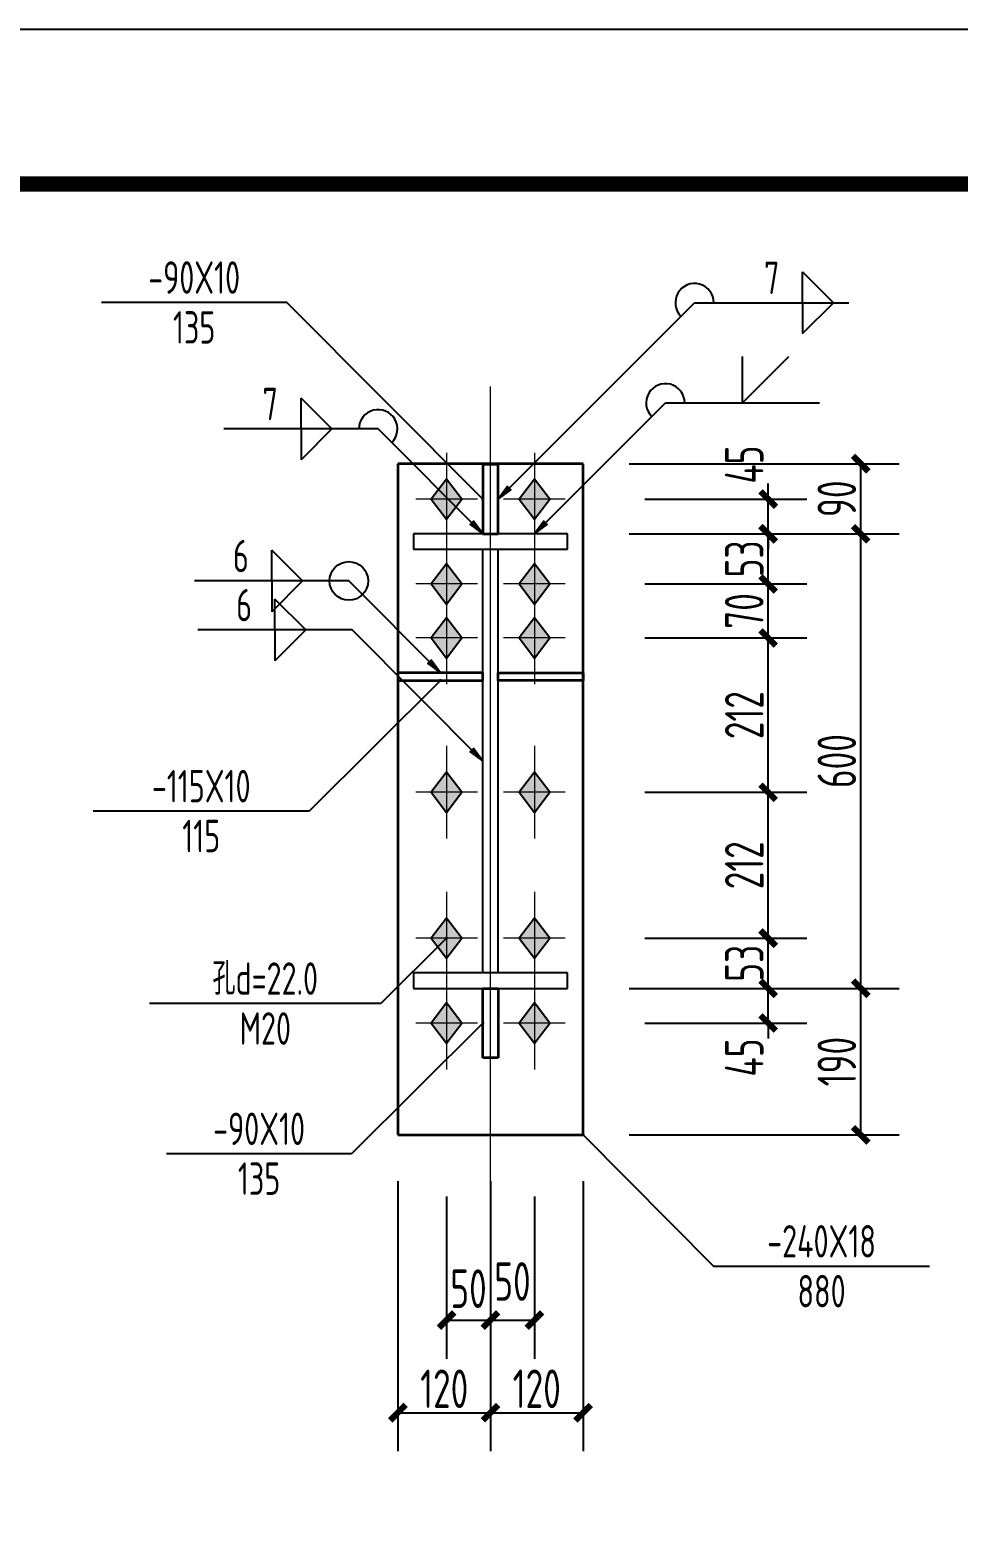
# Model space of a CAD drawing. Extents: x 69728788 to 150163257, y 20675998 to 43663798.
# Drawn here: x 75113426 to 75119447, y 20896479 to 20906088 of the extents above; entities that cross this region are included whole.
import ezdxf
from ezdxf.enums import TextEntityAlignment as Align

# ---------------------------------------------------------------- set-up
doc = ezdxf.new("R2010")
doc.units = 0
doc.header["$LTSCALE"] = 1000
doc.header["$MEASUREMENT"] = 0
doc.linetypes.add('线型6', pattern=[8.75, 5, -1.25, 1.25, -1.25])
doc.layers.get('0').update_dxf_attribs({"linetype": 'CONTINUOUS'})
doc.layers.get('DEFPOINTS').update_dxf_attribs({"linetype": 'CONTINUOUS'})
for name, color, linetype in [('10', 7, 'CONTINUOUS'), ('PUB_TITLE', 4, 'CONTINUOUS'), ('尺寸标注', 253, 'CONTINUOUS'), ('焊缝标注', 253, 'CONTINUOUS'), ('螺栓孔标注', 253, 'CONTINUOUS'), ('钢板标注', 253, 'CONTINUOUS')]:
    doc.layers.add(name, color=color, linetype=linetype)
doc.layers.add('20', color=2, linetype='CONTINUOUS', lineweight=35)
doc.styles.add('PkpmHz', font='Pkpmeng', dxfattribs={"width": 0.7, "bigfont": 'hztxt'})
doc.dimstyles.new('Pkpm_1.00', dxfattribs={"dimtxt": 250, "dimasz": 100, "dimexe": 250, "dimexo": 0.0625, "dimgap": 30, "dimtad": 1, "dimdec": 0, "dimrnd": 5, "dimzin": 0, "dimdsep": 46, "dimtxsty": 'PkpmHz', "dimblk1": 'ARCHTICK', "dimblk2": 'ARCHTICK', "dimsah": 1, "dimcen": 0.09, "dimadec": 0, "dimazin": 0, "dimtfac": 1, "dimtdec": 0, "dimtmove": 2, "dimatfit": 1, "dimfxl": 1, "dimtolj": 1, "dimtzin": 0, "dimarcsym": 0})

# ---------------------------------------------------------------- blocks, each defined once
blk = doc.blocks.new('_ArchTick')
at = {"color": 0, "linetype": 'ByBlock', "const_width": 0.4}
blk.add_lwpolyline([(-0.5, -0.5), (0.5, 0.5)], dxfattribs=at)
blk = doc.blocks.new('*D7531')
at = {"layer": 'DEFPOINTS', "color": 0, "linetype": 'Continuous'}
for p in [(75117013.5, 20903045.5), (75118213.5, 20903045.5), (75117013.5, 20902820.5)]:
    blk.add_point(p, dxfattribs=at)
at = {"layer": '尺寸标注', "color": 0, "linetype": 'Continuous', "lineweight": -2}
for p, q in [((75118213.5, 20903045.5), (75118213.5, 20903145.5)), ((75117413.5, 20903045.5), (75118463.5, 20903045.5)), ((75118213.5, 20902820.5), (75118213.5, 20903045.5)), ((75117413.5, 20902820.5), (75118463.5, 20902820.5)), ((75118213.5, 20902820.5), (75118213.5, 20902720.5))]:
    blk.add_line(p, q, dxfattribs=at)
at = {"layer": '尺寸标注', "color": 0, "linetype": 'Continuous', "lineweight": -2, "xscale": 100, "yscale": 100, "zscale": 100}
for p, rotation in [((75118213.5, 20903045.5), 270), ((75118213.5, 20902820.5), 90)]:
    blk.add_blockref('_ArchTick', p, dxfattribs=dict(at, rotation=rotation))
at = {"layer": '尺寸标注', "color": 0, "linetype": 'Continuous', "insert": (75118058.3, 20903269.1), "char_height": 250, "attachment_point": 5, "rotation": 90, "style": 'PkpmHz'}
blk.add_mtext('\\A1;45', dxfattribs=at)
blk = doc.blocks.new('*D7532')
at = {"layer": 'DEFPOINTS', "color": 0, "linetype": 'Continuous'}
for p in [(75117013.5, 20902820.5), (75118213.5, 20902820.5), (75117013.5, 20902495.5)]:
    blk.add_point(p, dxfattribs=at)
at = {"layer": '尺寸标注', "color": 0, "linetype": 'Continuous', "lineweight": -2}
for p, q in [((75117413.5, 20902820.5), (75118463.5, 20902820.5)), ((75118213.5, 20902495.5), (75118213.5, 20902820.5)), ((75117413.5, 20902495.5), (75118463.5, 20902495.5))]:
    blk.add_line(p, q, dxfattribs=at)
at = {"layer": '尺寸标注', "color": 0, "linetype": 'Continuous', "lineweight": -2, "xscale": 100, "yscale": 100, "zscale": 100}
for p, rotation in [((75118213.5, 20902820.5), 90), ((75118213.5, 20902495.5), 270)]:
    blk.add_blockref('_ArchTick', p, dxfattribs=dict(at, rotation=rotation))
at = {"layer": '尺寸标注', "color": 0, "linetype": 'Continuous', "insert": (75118058.5, 20902658), "char_height": 250, "attachment_point": 5, "rotation": 90, "style": 'PkpmHz'}
blk.add_mtext('\\A1;53', dxfattribs=at)
blk = doc.blocks.new('*D7533')
at = {"layer": 'DEFPOINTS', "color": 0, "linetype": 'Continuous'}
for p in [(75117013.5, 20902495.5), (75118213.5, 20902495.5), (75117013.5, 20902145.5)]:
    blk.add_point(p, dxfattribs=at)
at = {"layer": '尺寸标注', "color": 0, "linetype": 'Continuous', "lineweight": -2}
for p, q in [((75117413.5, 20902495.5), (75118463.5, 20902495.5)), ((75118213.5, 20902145.5), (75118213.5, 20902495.5)), ((75117413.5, 20902145.5), (75118463.5, 20902145.5))]:
    blk.add_line(p, q, dxfattribs=at)
at = {"layer": '尺寸标注', "color": 0, "linetype": 'Continuous', "lineweight": -2, "xscale": 100, "yscale": 100, "zscale": 100}
for p, rotation in [((75118213.5, 20902495.5), 90), ((75118213.5, 20902145.5), 270)]:
    blk.add_blockref('_ArchTick', p, dxfattribs=dict(at, rotation=rotation))
at = {"layer": '尺寸标注', "color": 0, "linetype": 'Continuous', "insert": (75118058.5, 20902320.5), "char_height": 250, "attachment_point": 5, "rotation": 90, "style": 'PkpmHz'}
blk.add_mtext('\\A1;70', dxfattribs=at)
blk = doc.blocks.new('*D7534')
at = {"layer": 'DEFPOINTS', "color": 0, "linetype": 'Continuous'}
for p in [(75117013.5, 20899875), (75118213.5, 20899875), (75117013.5, 20899650)]:
    blk.add_point(p, dxfattribs=at)
at = {"layer": '尺寸标注', "color": 0, "linetype": 'Continuous', "lineweight": -2}
for p, q in [((75118213.5, 20899875), (75118213.5, 20899975)), ((75117413.5, 20899875), (75118463.5, 20899875)), ((75118213.5, 20899650), (75118213.5, 20899875)), ((75117413.5, 20899650), (75118463.5, 20899650)), ((75118213.5, 20899650), (75118213.5, 20899550))]:
    blk.add_line(p, q, dxfattribs=at)
at = {"layer": '尺寸标注', "color": 0, "linetype": 'Continuous', "lineweight": -2, "xscale": 100, "yscale": 100, "zscale": 100}
for p, rotation in [((75118213.5, 20899875), 270), ((75118213.5, 20899650), 90)]:
    blk.add_blockref('_ArchTick', p, dxfattribs=dict(at, rotation=rotation))
at = {"layer": '尺寸标注', "color": 0, "linetype": 'Continuous', "insert": (75118058.3, 20899426.4), "char_height": 250, "attachment_point": 5, "rotation": 90, "style": 'PkpmHz'}
blk.add_mtext('\\A1;45', dxfattribs=at)
blk = doc.blocks.new('*D7535')
at = {"layer": 'DEFPOINTS', "color": 0, "linetype": 'Continuous'}
for p in [(75117013.5, 20900200), (75118213.5, 20900200), (75117013.5, 20899875)]:
    blk.add_point(p, dxfattribs=at)
at = {"layer": '尺寸标注', "color": 0, "linetype": 'Continuous', "lineweight": -2}
for p, q in [((75117413.5, 20900200), (75118463.5, 20900200)), ((75118213.5, 20899875), (75118213.5, 20900200)), ((75117413.5, 20899875), (75118463.5, 20899875))]:
    blk.add_line(p, q, dxfattribs=at)
at = {"layer": '尺寸标注', "color": 0, "linetype": 'Continuous', "lineweight": -2, "xscale": 100, "yscale": 100, "zscale": 100}
for p, rotation in [((75118213.5, 20900200), 90), ((75118213.5, 20899875), 270)]:
    blk.add_blockref('_ArchTick', p, dxfattribs=dict(at, rotation=rotation))
at = {"layer": '尺寸标注', "color": 0, "linetype": 'Continuous', "insert": (75118058.5, 20900037.5), "char_height": 250, "attachment_point": 5, "rotation": 90, "style": 'PkpmHz'}
blk.add_mtext('\\A1;53', dxfattribs=at)
blk = doc.blocks.new('*D7536')
at = {"layer": 'DEFPOINTS', "color": 0, "linetype": 'Continuous'}
for p in [(75117013.5, 20902145.5), (75118213.5, 20902145.5), (75117013.5, 20901145.5)]:
    blk.add_point(p, dxfattribs=at)
at = {"layer": '尺寸标注', "color": 0, "linetype": 'Continuous', "lineweight": -2}
for p, q in [((75117413.5, 20902145.5), (75118463.5, 20902145.5)), ((75118213.5, 20901145.5), (75118213.5, 20902145.5)), ((75117413.5, 20901145.5), (75118463.5, 20901145.5))]:
    blk.add_line(p, q, dxfattribs=at)
at = {"layer": '尺寸标注', "color": 0, "linetype": 'Continuous', "lineweight": -2, "xscale": 100, "yscale": 100, "zscale": 100}
for p, rotation in [((75118213.5, 20902145.5), 90), ((75118213.5, 20901145.5), 270)]:
    blk.add_blockref('_ArchTick', p, dxfattribs=dict(at, rotation=rotation))
at = {"layer": '尺寸标注', "color": 0, "linetype": 'Continuous', "insert": (75118058.5, 20901645.5), "char_height": 250, "attachment_point": 5, "rotation": 90, "style": 'PkpmHz'}
blk.add_mtext('\\A1;212', dxfattribs=at)
blk = doc.blocks.new('*D7537')
at = {"layer": 'DEFPOINTS', "color": 0, "linetype": 'Continuous'}
for p in [(75117013.5, 20901145.5), (75118213.5, 20901145.5), (75117013.5, 20900200)]:
    blk.add_point(p, dxfattribs=at)
at = {"layer": '尺寸标注', "color": 0, "linetype": 'Continuous', "lineweight": -2}
for p, q in [((75117413.5, 20901145.5), (75118463.5, 20901145.5)), ((75118213.5, 20900200), (75118213.5, 20901145.5)), ((75117413.5, 20900200), (75118463.5, 20900200))]:
    blk.add_line(p, q, dxfattribs=at)
at = {"layer": '尺寸标注', "color": 0, "linetype": 'Continuous', "lineweight": -2, "xscale": 100, "yscale": 100, "zscale": 100}
for p, rotation in [((75118213.5, 20901145.5), 90), ((75118213.5, 20900200), 270)]:
    blk.add_blockref('_ArchTick', p, dxfattribs=dict(at, rotation=rotation))
at = {"layer": '尺寸标注', "color": 0, "linetype": 'Continuous', "insert": (75118058.5, 20900672.7), "char_height": 250, "attachment_point": 5, "rotation": 90, "style": 'PkpmHz'}
blk.add_mtext('\\A1;212', dxfattribs=at)
blk = doc.blocks.new('*D7538')
at = {"layer": 'DEFPOINTS', "color": 0, "linetype": 'Continuous'}
for p in [(75116128.5, 20898925), (75116413.5, 20898925), (75116413.5, 20897725)]:
    blk.add_point(p, dxfattribs=at)
at = {"layer": '尺寸标注', "color": 0, "linetype": 'Continuous', "lineweight": -2}
for p, q in [((75116128.5, 20898525), (75116128.5, 20897475)), ((75116413.5, 20898525), (75116413.5, 20897475)), ((75116128.5, 20897725), (75116413.5, 20897725))]:
    blk.add_line(p, q, dxfattribs=at)
at = {"layer": '尺寸标注', "color": 0, "linetype": 'Continuous', "lineweight": -2, "xscale": 100, "yscale": 100, "zscale": 100, "rotation": 180}
blk.add_blockref('_ArchTick', (75116128.5, 20897725), dxfattribs=at)
at = {"layer": '尺寸标注', "color": 0, "linetype": 'Continuous', "lineweight": -2, "xscale": 100, "yscale": 100, "zscale": 100}
blk.add_blockref('_ArchTick', (75116413.5, 20897725), dxfattribs=at)
at = {"layer": '尺寸标注', "color": 0, "linetype": 'Continuous', "insert": (75116271, 20897928.7), "char_height": 250, "attachment_point": 5, "style": 'PkpmHz'}
blk.add_mtext('\\A1;50', dxfattribs=at)
blk = doc.blocks.new('*D7539')
at = {"layer": 'DEFPOINTS', "color": 0, "linetype": 'Continuous'}
for p in [(75116413.5, 20898925), (75116698.5, 20898925), (75116698.5, 20897725)]:
    blk.add_point(p, dxfattribs=at)
at = {"layer": '尺寸标注', "color": 0, "linetype": 'Continuous', "lineweight": -2}
for p, q in [((75116413.5, 20898525), (75116413.5, 20897475)), ((75116698.5, 20898525), (75116698.5, 20897475)), ((75116413.5, 20897725), (75116698.5, 20897725))]:
    blk.add_line(p, q, dxfattribs=at)
at = {"layer": '尺寸标注', "color": 0, "linetype": 'Continuous', "lineweight": -2, "xscale": 100, "yscale": 100, "zscale": 100, "rotation": 180}
blk.add_blockref('_ArchTick', (75116413.5, 20897725), dxfattribs=at)
at = {"layer": '尺寸标注', "color": 0, "linetype": 'Continuous', "lineweight": -2, "xscale": 100, "yscale": 100, "zscale": 100}
blk.add_blockref('_ArchTick', (75116698.5, 20897725), dxfattribs=at)
at = {"layer": '尺寸标注', "color": 0, "linetype": 'Continuous', "insert": (75116556, 20897975.2), "char_height": 250, "attachment_point": 5, "style": 'PkpmHz'}
blk.add_mtext('\\A1;50', dxfattribs=at)
blk = doc.blocks.new('*D7540')
at = {"layer": 'DEFPOINTS', "color": 0, "linetype": 'Continuous'}
for p in [(75115813.5, 20898925), (75116413.5, 20898925), (75116413.5, 20897125)]:
    blk.add_point(p, dxfattribs=at)
at = {"layer": '尺寸标注', "color": 0, "linetype": 'Continuous', "lineweight": -2}
for p, q in [((75115813.5, 20898625), (75115813.5, 20896875)), ((75116413.5, 20898625), (75116413.5, 20896875)), ((75115813.5, 20897125), (75116413.5, 20897125))]:
    blk.add_line(p, q, dxfattribs=at)
at = {"layer": '尺寸标注', "color": 0, "linetype": 'Continuous', "lineweight": -2, "xscale": 100, "yscale": 100, "zscale": 100, "rotation": 180}
blk.add_blockref('_ArchTick', (75115813.5, 20897125), dxfattribs=at)
at = {"layer": '尺寸标注', "color": 0, "linetype": 'Continuous', "lineweight": -2, "xscale": 100, "yscale": 100, "zscale": 100}
blk.add_blockref('_ArchTick', (75116413.5, 20897125), dxfattribs=at)
at = {"layer": '尺寸标注', "color": 0, "linetype": 'Continuous', "insert": (75116113.5, 20897280), "char_height": 250, "attachment_point": 5, "style": 'PkpmHz'}
blk.add_mtext('\\A1;120', dxfattribs=at)
blk = doc.blocks.new('*D7541')
at = {"layer": 'DEFPOINTS', "color": 0, "linetype": 'Continuous'}
for p in [(75116413.5, 20898925), (75117013.5, 20898925), (75117013.5, 20897125)]:
    blk.add_point(p, dxfattribs=at)
at = {"layer": '尺寸标注', "color": 0, "linetype": 'Continuous', "lineweight": -2}
for p, q in [((75116413.5, 20898625), (75116413.5, 20896875)), ((75117013.5, 20898625), (75117013.5, 20896875)), ((75116413.5, 20897125), (75117013.5, 20897125))]:
    blk.add_line(p, q, dxfattribs=at)
at = {"layer": '尺寸标注', "color": 0, "linetype": 'Continuous', "lineweight": -2, "xscale": 100, "yscale": 100, "zscale": 100, "rotation": 180}
blk.add_blockref('_ArchTick', (75116413.5, 20897125), dxfattribs=at)
at = {"layer": '尺寸标注', "color": 0, "linetype": 'Continuous', "lineweight": -2, "xscale": 100, "yscale": 100, "zscale": 100}
blk.add_blockref('_ArchTick', (75117013.5, 20897125), dxfattribs=at)
at = {"layer": '尺寸标注', "color": 0, "linetype": 'Continuous', "insert": (75116713.5, 20897280), "char_height": 250, "attachment_point": 5, "style": 'PkpmHz'}
blk.add_mtext('\\A1;120', dxfattribs=at)
blk = doc.blocks.new('*D7542')
at = {"layer": 'DEFPOINTS', "color": 0, "linetype": 'Continuous'}
for p in [(75117013.5, 20899875), (75118813.5, 20899875), (75117013.5, 20898925)]:
    blk.add_point(p, dxfattribs=at)
at = {"layer": '尺寸标注', "color": 0, "linetype": 'Continuous', "lineweight": -2}
for p, q in [((75117313.5, 20899875), (75119063.5, 20899875)), ((75118813.5, 20898925), (75118813.5, 20899875)), ((75117313.5, 20898925), (75119063.5, 20898925))]:
    blk.add_line(p, q, dxfattribs=at)
at = {"layer": '尺寸标注', "color": 0, "linetype": 'Continuous', "lineweight": -2, "xscale": 100, "yscale": 100, "zscale": 100}
for p, rotation in [((75118813.5, 20899875), 90), ((75118813.5, 20898925), 270)]:
    blk.add_blockref('_ArchTick', p, dxfattribs=dict(at, rotation=rotation))
at = {"layer": '尺寸标注', "color": 0, "linetype": 'Continuous', "insert": (75118658.5, 20899400), "char_height": 250, "attachment_point": 5, "rotation": 90, "style": 'PkpmHz'}
blk.add_mtext('\\A1;190', dxfattribs=at)
blk = doc.blocks.new('*D7543')
at = {"layer": 'DEFPOINTS', "color": 0, "linetype": 'Continuous'}
for p in [(75117013.5, 20902820.5), (75118813.5, 20902820.5), (75117013.5, 20899875)]:
    blk.add_point(p, dxfattribs=at)
at = {"layer": '尺寸标注', "color": 0, "linetype": 'Continuous', "lineweight": -2}
for p, q in [((75117313.5, 20902820.5), (75119063.5, 20902820.5)), ((75118813.5, 20899875), (75118813.5, 20902820.5)), ((75117313.5, 20899875), (75119063.5, 20899875))]:
    blk.add_line(p, q, dxfattribs=at)
at = {"layer": '尺寸标注', "color": 0, "linetype": 'Continuous', "lineweight": -2, "xscale": 100, "yscale": 100, "zscale": 100}
for p, rotation in [((75118813.5, 20902820.5), 90), ((75118813.5, 20899875), 270)]:
    blk.add_blockref('_ArchTick', p, dxfattribs=dict(at, rotation=rotation))
at = {"layer": '尺寸标注', "color": 0, "linetype": 'Continuous', "insert": (75118658.5, 20901347.7), "char_height": 250, "attachment_point": 5, "rotation": 90, "style": 'PkpmHz'}
blk.add_mtext('\\A1;600', dxfattribs=at)
blk = doc.blocks.new('*D7544')
at = {"layer": 'DEFPOINTS', "color": 0, "linetype": 'Continuous'}
for p in [(75117013.5, 20903275), (75118813.5, 20903275), (75117013.5, 20902820.5)]:
    blk.add_point(p, dxfattribs=at)
at = {"layer": '尺寸标注', "color": 0, "linetype": 'Continuous', "lineweight": -2}
for p, q in [((75117313.5, 20903275), (75119063.5, 20903275)), ((75118813.5, 20902820.5), (75118813.5, 20903275)), ((75117313.5, 20902820.5), (75119063.5, 20902820.5))]:
    blk.add_line(p, q, dxfattribs=at)
at = {"layer": '尺寸标注', "color": 0, "linetype": 'Continuous', "lineweight": -2, "xscale": 100, "yscale": 100, "zscale": 100}
for p, rotation in [((75118813.5, 20903275), 90), ((75118813.5, 20902820.5), 270)]:
    blk.add_blockref('_ArchTick', p, dxfattribs=dict(at, rotation=rotation))
at = {"layer": '尺寸标注', "color": 0, "linetype": 'Continuous', "insert": (75118658.5, 20903047.7), "char_height": 250, "attachment_point": 5, "rotation": 90, "style": 'PkpmHz'}
blk.add_mtext('\\A1;90', dxfattribs=at)

msp = doc.modelspace()

# ---------------------------------------------------------------- hatches: boundary and pattern name
at = {"layer": '10'}
for points in [[(75116128.5, 20903175.5), (75116028.5, 20903045.5), (75116128.5, 20902915.5), (75116228.5, 20903045.5)], [(75116698.5, 20903175.5), (75116598.5, 20903045.5), (75116698.5, 20902915.5), (75116798.5, 20903045.5)], [(75116128.5, 20902625.5), (75116028.5, 20902495.5), (75116128.5, 20902365.5), (75116228.5, 20902495.5)], [(75116698.5, 20902625.5), (75116598.5, 20902495.5), (75116698.5, 20902365.5), (75116798.5, 20902495.5)], [(75116128.5, 20902275.5), (75116028.5, 20902145.5), (75116128.5, 20902015.5), (75116228.5, 20902145.5)], [(75116698.5, 20902275.5), (75116598.5, 20902145.5), (75116698.5, 20902015.5), (75116798.5, 20902145.5)], [(75116128.5, 20901275.5), (75116028.5, 20901145.5), (75116128.5, 20901015.5), (75116228.5, 20901145.5)], [(75116698.5, 20901275.5), (75116598.5, 20901145.5), (75116698.5, 20901015.5), (75116798.5, 20901145.5)], [(75116128.5, 20900330), (75116028.5, 20900200), (75116128.5, 20900070), (75116228.5, 20900200)], [(75116698.5, 20900330), (75116598.5, 20900200), (75116698.5, 20900070), (75116798.5, 20900200)], [(75116128.5, 20899780), (75116028.5, 20899650), (75116128.5, 20899520), (75116228.5, 20899650)], [(75116698.5, 20899780), (75116598.5, 20899650), (75116698.5, 20899520), (75116798.5, 20899650)]]:
    msp.add_hatch(color=1, dxfattribs=at).paths.add_polyline_path(points)
at = {"layer": '焊缝标注'}
for points in [[(75116463.5, 20903045.5), (75116544.9, 20903105.6), (75116523.7, 20903126.8)], [(75116363.5, 20902820.5), (75116303.5, 20902901.9), (75116282.3, 20902880.7)], [(75116698.5, 20902820.5), (75116779.9, 20902880.6), (75116758.7, 20902901.8)], [(75116088.5, 20901920.5), (75116028.5, 20902001.9), (75116007.3, 20901980.7)], [(75116363.5, 20901347.7), (75116303.5, 20901429.1), (75116282.3, 20901407.9)]]:
    msp.add_hatch(color=256, dxfattribs=at).paths.add_polyline_path(points)

# ---------------------------------------------------------------- linework, layer by layer
at = {"layer": '10', "linetype": '线型6', "lineweight": 18, "ltscale": 100}
msp.add_line((75116413.5, 20898425), (75116413.5, 20903775), dxfattribs=at)
at = {"layer": '10', "color": 9, "lineweight": 18, "ltscale": 100}
for p, q in [((75116128.5, 20903345.5), (75116128.5, 20902745.5)), ((75116698.5, 20903345.5), (75116698.5, 20902745.5)), ((75116328.5, 20903045.5), (75115928.5, 20903045.5)), ((75116898.5, 20903045.5), (75116498.5, 20903045.5)), ((75116128.5, 20902795.5), (75116128.5, 20902195.5)), ((75116698.5, 20902795.5), (75116698.5, 20902195.5)), ((75116328.5, 20902495.5), (75115928.5, 20902495.5)), ((75116128.5, 20902445.5), (75116128.5, 20901845.5)), ((75116898.5, 20902495.5), (75116498.5, 20902495.5)), ((75116698.5, 20902445.5), (75116698.5, 20901845.5)), ((75116328.5, 20902145.5), (75115928.5, 20902145.5)), ((75116898.5, 20902145.5), (75116498.5, 20902145.5)), ((75116128.5, 20901445.5), (75116128.5, 20900845.5)), ((75116698.5, 20901445.5), (75116698.5, 20900845.5)), ((75116328.5, 20901145.5), (75115928.5, 20901145.5)), ((75116898.5, 20901145.5), (75116498.5, 20901145.5)), ((75116128.5, 20900500), (75116128.5, 20899900)), ((75116698.5, 20900500), (75116698.5, 20899900)), ((75116328.5, 20900200), (75115928.5, 20900200)), ((75116898.5, 20900200), (75116498.5, 20900200)), ((75116128.5, 20899950), (75116128.5, 20899350)), ((75116698.5, 20899950), (75116698.5, 20899350)), ((75116328.5, 20899650), (75115928.5, 20899650)), ((75116898.5, 20899650), (75116498.5, 20899650))]:
    msp.add_line(p, q, dxfattribs=at)
at = {"layer": '10', "color": 3, "ltscale": 100}
for p, q in [((75116913.5, 20902820.5), (75115913.5, 20902820.5)), ((75115913.5, 20902820.5), (75115913.5, 20902720.5)), ((75116913.5, 20902720.5), (75116913.5, 20902820.5)), ((75115913.5, 20902720.5), (75116913.5, 20902720.5)), ((75116363.5, 20899975), (75116363.5, 20902720.5)), ((75116463.5, 20899975), (75116463.5, 20902720.5)), ((75116913.5, 20899975), (75115913.5, 20899975)), ((75115913.5, 20899975), (75115913.5, 20899875)), ((75116913.5, 20899875), (75116913.5, 20899975)), ((75115913.5, 20899875), (75116913.5, 20899875))]:
    msp.add_line(p, q, dxfattribs=at)
at = {"layer": '10', "color": 1, "linetype": 'Continuous'}
for points in [[(75116128.5, 20903175.5), (75116028.5, 20903045.5), (75116128.5, 20902915.5), (75116228.5, 20903045.5)], [(75116698.5, 20903175.5), (75116598.5, 20903045.5), (75116698.5, 20902915.5), (75116798.5, 20903045.5)], [(75116128.5, 20902625.5), (75116028.5, 20902495.5), (75116128.5, 20902365.5), (75116228.5, 20902495.5)], [(75116698.5, 20902625.5), (75116598.5, 20902495.5), (75116698.5, 20902365.5), (75116798.5, 20902495.5)], [(75116128.5, 20902275.5), (75116028.5, 20902145.5), (75116128.5, 20902015.5), (75116228.5, 20902145.5)], [(75116698.5, 20902275.5), (75116598.5, 20902145.5), (75116698.5, 20902015.5), (75116798.5, 20902145.5)], [(75116128.5, 20901275.5), (75116028.5, 20901145.5), (75116128.5, 20901015.5), (75116228.5, 20901145.5)], [(75116698.5, 20901275.5), (75116598.5, 20901145.5), (75116698.5, 20901015.5), (75116798.5, 20901145.5)], [(75116128.5, 20900330), (75116028.5, 20900200), (75116128.5, 20900070), (75116228.5, 20900200)], [(75116698.5, 20900330), (75116598.5, 20900200), (75116698.5, 20900070), (75116798.5, 20900200)], [(75116128.5, 20899780), (75116028.5, 20899650), (75116128.5, 20899520), (75116228.5, 20899650)], [(75116698.5, 20899780), (75116598.5, 20899650), (75116698.5, 20899520), (75116798.5, 20899650)]]:
    msp.add_lwpolyline(points, close=True, dxfattribs=at)
at = {"layer": '20', "ltscale": 100}
for p, q in [((75117013.5, 20903275), (75115813.5, 20903275)), ((75115813.5, 20903275), (75115813.5, 20898925)), ((75116463.5, 20903270.5), (75116363.5, 20903270.5)), ((75116363.5, 20903270.5), (75116363.5, 20902820.5)), ((75116463.5, 20902820.5), (75116463.5, 20903270.5)), ((75117013.5, 20898925), (75117013.5, 20903275)), ((75116363.5, 20902820.5), (75116463.5, 20902820.5)), ((75116363.5, 20901920.5), (75115813.5, 20901920.5)), ((75115813.5, 20901920.5), (75115813.5, 20901870.5)), ((75115813.5, 20901870.5), (75116363.5, 20901870.5)), ((75116363.5, 20901870.5), (75116363.5, 20901920.5)), ((75116463.5, 20901920.5), (75117013.5, 20901920.5)), ((75116463.5, 20901870.5), (75116463.5, 20901920.5)), ((75117013.5, 20901870.5), (75116463.5, 20901870.5)), ((75117013.5, 20901920.5), (75117013.5, 20901870.5)), ((75116363.5, 20899875), (75116463.5, 20899875)), ((75116363.5, 20899425), (75116363.5, 20899875)), ((75116463.5, 20899875), (75116463.5, 20899425)), ((75116463.5, 20899425), (75116363.5, 20899425)), ((75115813.5, 20898925), (75117013.5, 20898925))]:
    msp.add_line(p, q, dxfattribs=at)
at = {"layer": 'PUB_TITLE'}
msp.add_lwpolyline([(75043830.5, 20864087.7), (75133030.5, 20864087.7), (75133030.5, 20906087.7), (75043830.5, 20906087.7)], close=True, dxfattribs=at)
at = {"layer": 'PUB_TITLE', "const_width": 100}
msp.add_lwpolyline([(75046330.5, 20865087.7), (75132030.5, 20865087.7), (75132030.5, 20905087.7), (75046330.5, 20905087.7)], close=True, dxfattribs=at)
at = {"layer": '焊缝标注', "ltscale": 100}
for p, q in [((75118436.8, 20904517.8), (75118636.8, 20904317.8)), ((75118436.8, 20904317.8), (75118436.8, 20904517.8)), ((75116463.5, 20903045.5), (75117736.8, 20904317.8)), ((75117736.8, 20904317.8), (75118736.8, 20904317.8)), ((75118436.8, 20904117.8), (75118636.8, 20904317.8)), ((75118436.8, 20904317.8), (75118436.8, 20904117.8)), ((75118047.4, 20903668.7), (75118047.4, 20903968.7)), ((75118047.4, 20903668.7), (75118347.4, 20903968.7)), ((75115385.5, 20903500.1), (75115185.5, 20903700.1)), ((75115185.5, 20903500.1), (75115185.5, 20903700.1)), ((75116698.5, 20902820.5), (75117547.4, 20903668.7)), ((75117547.4, 20903668.7), (75118547.4, 20903668.7)), ((75115685.5, 20903500.1), (75114685.5, 20903500.1)), ((75115385.5, 20903500.1), (75115185.5, 20903300.1)), ((75115185.5, 20903500.1), (75115185.5, 20903300.1)), ((75116363.5, 20902820.5), (75115685.5, 20903500.1)), ((75115195.3, 20902515.2), (75114995.3, 20902715.2)), ((75114995.3, 20902515.2), (75114995.3, 20902715.2)), ((75115495.3, 20902515.2), (75114495.3, 20902515.2)), ((75115195.3, 20902515.2), (75114995.3, 20902315.2)), ((75114995.3, 20902515.2), (75114995.3, 20902315.2)), ((75116088.5, 20901920.5), (75115495.3, 20902515.2)), ((75115216, 20902197.3), (75115016, 20902397.3)), ((75115016, 20902197.3), (75115016, 20902397.3)), ((75115516, 20902197.3), (75114516, 20902197.3)), ((75115216, 20902197.3), (75115016, 20901997.3)), ((75115016, 20902197.3), (75115016, 20901997.3)), ((75116363.5, 20901347.7), (75115516, 20902197.3))]:
    msp.add_line(p, q, dxfattribs=at)
at = {"layer": '焊缝标注', "linetype": 'Continuous'}
for points in [[(75116463.5, 20903045.5), (75116544.9, 20903105.6), (75116523.7, 20903126.8)], [(75116363.5, 20902820.5), (75116303.5, 20902901.9), (75116282.3, 20902880.7)], [(75116698.5, 20902820.5), (75116779.9, 20902880.6), (75116758.7, 20902901.8)], [(75116088.5, 20901920.5), (75116028.5, 20902001.9), (75116007.3, 20901980.7)], [(75116363.5, 20901347.7), (75116303.5, 20901429.1), (75116282.3, 20901407.9)]]:
    msp.add_lwpolyline(points, close=True, dxfattribs=at)
at = {"layer": '焊缝标注', "ltscale": 100}
msp.add_circle((75115495.3, 20902515.2), 125, dxfattribs=at)
for centre, start, end in [((75117736.8, 20904317.8), 0, 224.97719), ((75117547.4, 20903668.7), 0, 224.97719), ((75115685.5, 20903500.1), 314.93158, 180)]:
    msp.add_arc(centre, 125, start, end, dxfattribs=at)
at = {"layer": '螺栓孔标注', "ltscale": 100}
for p, q in [((75116128.5, 20900200), (75115703.4, 20899776.6)), ((75115703.4, 20899776.6), (75114203.4, 20899776.6))]:
    msp.add_line(p, q, dxfattribs=at)
at = {"layer": '螺栓孔标注', "ltscale": 100, "const_width": 10}
msp.add_lwpolyline([(75116133.5, 20900200, 1), (75116123.5, 20900200, 1)], format="xyb", close=True, dxfattribs=at)
at = {"layer": '钢板标注', "ltscale": 100}
for p, q in [((75115092.3, 20904319.8), (75113892.3, 20904319.8)), ((75116363.5, 20903045.5), (75115092.3, 20904319.8)), ((75116088.5, 20901870.5), (75115238.3, 20901023.7)), ((75115238.3, 20901023.7), (75113838.3, 20901023.7)), ((75116363.5, 20899650), (75115513.3, 20898803.2)), ((75117013.5, 20898925), (75117859.7, 20898074.1)), ((75115513.3, 20898803.2), (75114313.3, 20898803.2)), ((75117859.7, 20898074.1), (75119259.7, 20898074.1))]:
    msp.add_line(p, q, dxfattribs=at)
at = {"layer": '钢板标注', "ltscale": 100, "const_width": 10}
for points in [[(75116368.5, 20903045.5, 1), (75116358.5, 20903045.5, 1)], [(75116093.5, 20901870.5, 1), (75116083.5, 20901870.5, 1)], [(75116368.5, 20899650, 1), (75116358.5, 20899650, 1)], [(75117018.5, 20898925, 1), (75117008.5, 20898925, 1)]]:
    msp.add_lwpolyline(points, format="xyb", close=True, dxfattribs=at)

# ---------------------------------------------------------------- texts
at = {"layer": '焊缝标注', "style": 'PkpmHz', "width": 0.71}
for s, p in [('7', (75118236.8, 20904374.4)), ('7', (75114985.5, 20903556.7)), ('6', (75114795.3, 20902571.8)), ('6', (75114816, 20902253.9))]:
    msp.add_text(s, height=210, dxfattribs=at).set_placement(p, align=Align.CENTER)
at = {"layer": '螺栓孔标注', "style": 'PkpmHz', "width": 0.71}
msp.add_text('孔d=22.0', height=210, dxfattribs=at).set_placement((75114953.4, 20899833.2), align=Align.CENTER)
msp.add_text('M20', height=210, dxfattribs=at).set_placement((75114953.4, 20899720), align=Align.TOP_CENTER)
at = {"layer": '钢板标注', "style": 'PkpmHz', "width": 0.71}
for s, p in [('-90X10', (75114492.3, 20904376.4)), ('-115X10', (75114538.3, 20901080.3)), ('-90X10', (75114913.3, 20898859.8)), ('-240X18', (75118559.7, 20898130.7))]:
    msp.add_text(s, height=210, dxfattribs=at).set_placement(p, align=Align.CENTER)
for s, p in [('135', (75114492.3, 20904263.2)), ('115', (75114538.3, 20900967)), ('135', (75114913.3, 20898746.6)), ('880', (75118559.7, 20898017.5))]:
    msp.add_text(s, height=210, dxfattribs=at).set_placement(p, align=Align.TOP_CENTER)

# ---------------------------------------------------------------- dimensions: what is measured, and where the dimension line sits
at = {"layer": '尺寸标注', "linetype": 'Continuous'}
for base, p1, p2, picture, middle in [((75118213.5, 20903045.5), (75117013.5, 20902820.5), (75117013.5, 20903045.5), '*D7531', (75118058.3, 20903269.1)), ((75118213.5, 20899875), (75117013.5, 20899650), (75117013.5, 20899875), '*D7534', (75118058.3, 20899426.4))]:
    dim = msp.add_linear_dim(base=base, p1=p1, p2=p2, angle=90, text='45', dimstyle='Pkpm_1.00', override={"dimexo": 400, "dimtih": 0, "dimtoh": 0}, dxfattribs=at)
    dim.commit()
    dim.dimension.update_dxf_attribs({"geometry": picture, "text_midpoint": middle, "dimtype": 160})
for base, p1, p2, text, override, picture, middle in [((75118813.5, 20903275), (75117013.5, 20902820.5), (75117013.5, 20903275), '90', {"dimexo": 300, "dimtih": 0, "dimtoh": 0}, '*D7544', (75118658.5, 20903047.7)), ((75118213.5, 20902820.5), (75117013.5, 20902495.5), (75117013.5, 20902820.5), '53', {"dimexo": 400, "dimtih": 0, "dimtoh": 0}, '*D7532', (75118058.5, 20902658)), ((75118813.5, 20902820.5), (75117013.5, 20899875), (75117013.5, 20902820.5), '600', {"dimexo": 300, "dimtih": 0, "dimtoh": 0}, '*D7543', (75118658.5, 20901347.7)), ((75118213.5, 20902495.5), (75117013.5, 20902145.5), (75117013.5, 20902495.5), '70', {"dimexo": 400, "dimtih": 0, "dimtoh": 0}, '*D7533', (75118058.5, 20902320.5)), ((75118213.5, 20902145.5), (75117013.5, 20901145.5), (75117013.5, 20902145.5), '212', {"dimexo": 400, "dimtih": 0, "dimtoh": 0}, '*D7536', (75118058.5, 20901645.5)), ((75118213.5, 20901145.5), (75117013.5, 20900200), (75117013.5, 20901145.5), '212', {"dimexo": 400, "dimtih": 0, "dimtoh": 0}, '*D7537', (75118058.5, 20900672.7)), ((75118213.5, 20900200), (75117013.5, 20899875), (75117013.5, 20900200), '53', {"dimexo": 400, "dimtih": 0, "dimtoh": 0}, '*D7535', (75118058.5, 20900037.5)), ((75118813.5, 20899875), (75117013.5, 20898925), (75117013.5, 20899875), '190', {"dimexo": 300, "dimtih": 0, "dimtoh": 0}, '*D7542', (75118658.5, 20899400))]:
    dim = msp.add_linear_dim(base=base, p1=p1, p2=p2, angle=90, text=text, dimstyle='Pkpm_1.00', override=override, dxfattribs=at)
    dim.commit()
    dim.dimension.update_dxf_attribs({"geometry": picture, "text_midpoint": middle})
for base, p1, p2, picture, middle in [((75116413.5, 20897125), (75115813.5, 20898925), (75116413.5, 20898925), '*D7540', (75116113.5, 20897280)), ((75117013.5, 20897125), (75116413.5, 20898925), (75117013.5, 20898925), '*D7541', (75116713.5, 20897280))]:
    dim = msp.add_linear_dim(base=base, p1=p1, p2=p2, text='120', dimstyle='Pkpm_1.00', override={"dimexo": 300, "dimtih": 0, "dimtoh": 0}, dxfattribs=at)
    dim.commit()
    dim.dimension.update_dxf_attribs({"geometry": picture, "text_midpoint": middle})
for base, p1, p2, picture, middle in [((75116413.5, 20897725), (75116128.5, 20898925), (75116413.5, 20898925), '*D7538', (75116271, 20897928.7)), ((75116698.5, 20897725), (75116413.5, 20898925), (75116698.5, 20898925), '*D7539', (75116556, 20897975.2))]:
    dim = msp.add_linear_dim(base=base, p1=p1, p2=p2, text='50', dimstyle='Pkpm_1.00', override={"dimexo": 400, "dimtih": 0, "dimtoh": 0}, dxfattribs=at)
    dim.commit()
    dim.dimension.update_dxf_attribs({"geometry": picture, "text_midpoint": middle, "dimtype": 160})

doc.saveas('drawing.dxf')
